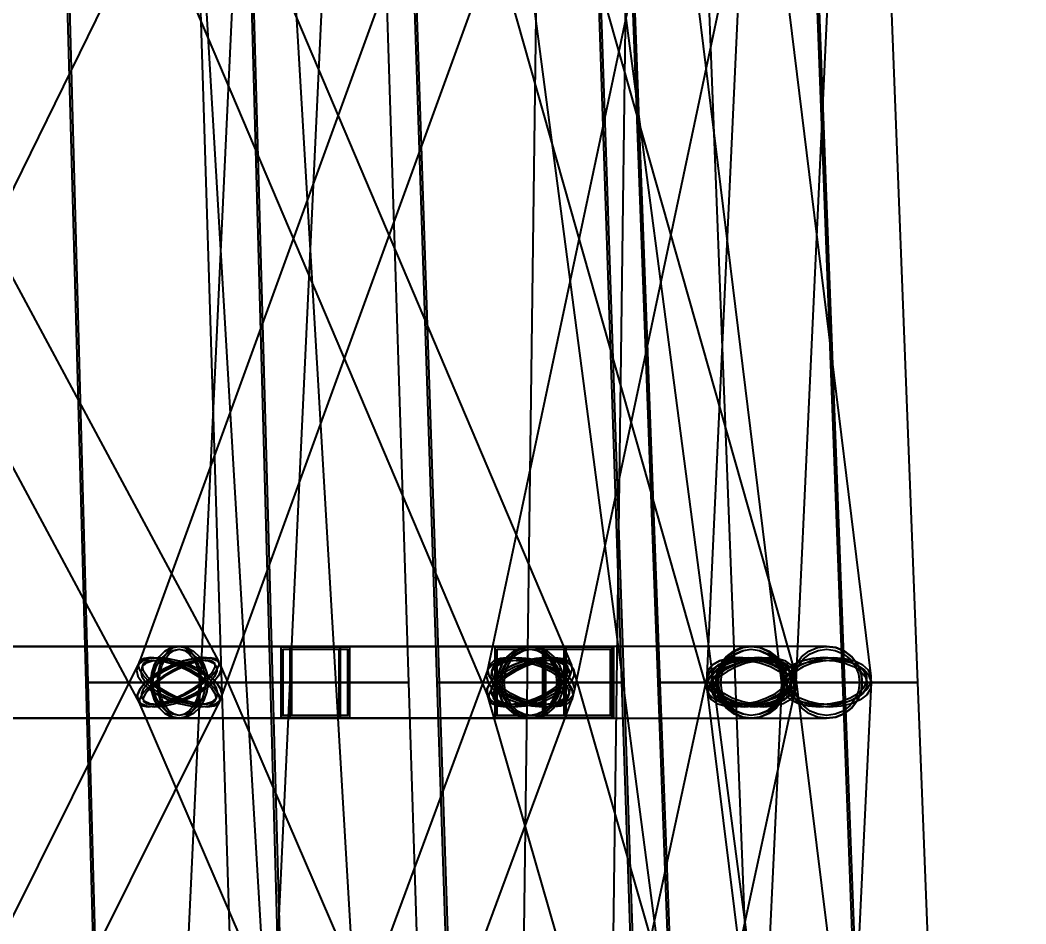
# Model space of a CAD drawing. Header units: millimetres. Extents: x -123812 to 252100, y -3000 to 639000.
# Drawn here: x 7939 to 13627, y 403634 to 408745 of the extents above; entities that cross this region are included whole.
import ezdxf

# ---------------------------------------------------------------- set-up
doc = ezdxf.new("R2010")
doc.units = ezdxf.units.MM
doc.layers.add('D-STR-DIM', color=7, linetype='Continuous', lineweight=13)
doc.layers.add('D-STR-STRC', color=7, linetype='Continuous', lineweight=25)
doc.styles.add('OpenSansCondensed-Light', font='OpenSansCondensed-Light.ttf')
doc.styles.add('TOWER_UNICODE', font='Arial Unicode.ttf')
doc.dimstyles.new('EZDXF', dxfattribs={"dimtxt": 0.25, "dimasz": 0.175, "dimexe": 0.375, "dimexo": 0.125, "dimgap": 0.1, "dimtad": 1, "dimlfac": 100, "dimzin": 12, "dimdsep": 46, "dimtxsty": 'OpenSansCondensed-Light', "dimblk": 'ARCHTICK', "dimcen": 2.5, "dimazin": 3, "dimtfac": 0.5, "dimtmove": 2, "dimatfit": 3})

# ---------------------------------------------------------------- blocks, each defined once
blk = doc.blocks.new('_ARCHTICK')
at = {"color": 0, "linetype": 'BYBLOCK', "const_width": 0.15}
blk.add_lwpolyline([(-0.5, -0.5), (0.5, 0.5)], dxfattribs=at)

msp = doc.modelspace()

# ---------------------------------------------------------------- linework, layer by layer
at = {"layer": 'D-STR-STRC'}
for points in [[(8035.3, 424985.2), (9513, 399985.2), (9521.6, 399978.8), (9547, 399973.8), (9587.3, 399970.6), (9639.8, 399969.4), (9700.9, 399970.3), (9766.6, 399973.2), (9832.2, 399978), (9893.3, 399984.2), (9945.8, 399991.5), (9986.1, 399999.4), (10011.5, 400007.4), (10020.1, 400014.8), (8542.4, 425014.8)], [(8721.2, 424967.1), (12010, 399967.1), (12018.6, 399963.2), (12043.8, 399961.9), (12083.8, 399963.1), (12136, 399966.9), (12196.7, 399972.9), (12261.9, 399980.8), (12327.1, 399990), (12387.8, 399999.8), (12440, 400009.7), (12480, 400018.9), (12505.2, 400026.9), (12513.7, 400032.9), (9224.9, 425032.9)], [(9898, 425011.7), (8722.6, 400011.7), (8731.2, 400003.2), (8756.6, 399994.5), (8796.9, 399986.1), (8849.5, 399978.7), (8910.7, 399972.7), (8976.3, 399968.6), (9042, 399966.6), (9103.2, 399966.9), (9155.7, 399969.5), (9196.1, 399974.1), (9221.4, 399980.5), (9230.1, 399988.3), (10405.5, 424988.3)], [(11068.8, 425003.3), (10739.7, 400003.3), (10748.4, 399994.5), (10773.8, 399986.2), (10814.1, 399978.7), (10866.7, 399972.7), (10928, 399968.6), (10993.7, 399966.6), (11059.4, 399966.9), (11120.7, 399969.5), (11173.3, 399974.1), (11213.7, 399980.5), (11239, 399988.2), (11247.7, 399996.7), (11576.8, 424996.7)], [(5928.8, 409880.3), (8614.8, 404880.3), (8631.5, 404866.5), (8662.4, 404861.8), (8705.2, 404866.5), (8757.2, 404880.3), (8814.7, 404902.3), (8873.9, 404930.9), (8930.7, 404964.2), (8981.2, 405000), (9022, 405035.8), (9050.4, 405069.1), (9064.3, 405097.7), (9062.8, 405119.7), (6376.8, 410119.7)], [(8478.7, 410119.7), (6027.4, 405119.7), (6018.5, 405097.7), (6025.4, 405069.1), (6047.7, 405035.8), (6083.7, 405000), (6131, 404964.2), (6186.5, 404930.9), (6246.3, 404902.3), (6306.3, 404880.3), (6362.5, 404866.5), (6411, 404861.8), (6448.6, 404866.5), (6472.6, 404880.3), (8924, 409880.3)], [(8466.9, 409902.3), (10590.9, 404902.3), (10608.5, 404880.3), (10640.8, 404866.5), (10685.8, 404861.8), (10740.2, 404866.5), (10800.5, 404880.3), (10862.4, 404902.3), (10921.8, 404930.9), (10974.6, 404964.2), (11017.3, 405000), (11046.9, 405035.8), (11061.3, 405069.1), (11059.7, 405097.7), (8935.8, 410097.7)], [(10423.7, 410097.7), (8605.6, 405097.7), (8596.9, 405069.1), (8604.7, 405035.8), (8628.5, 405000), (8666.6, 404964.2), (8716.4, 404930.9), (8774.6, 404902.3), (8837.1, 404880.3), (8899.8, 404866.5), (8958.3, 404861.8), (9008.7, 404866.5), (9047.4, 404880.3), (9072, 404902.3), (10890.1, 409902.3)], [(10412.5, 409930.9), (11829.7, 404930.9), (11846.7, 404902.3), (11879.2, 404880.3), (11925, 404866.5), (11981, 404861.8), (12043.3, 404866.5), (12107.7, 404880.3), (12169.8, 404902.3), (12225.4, 404930.9), (12270.7, 404964.2), (12302.5, 405000), (12318.9, 405035.8), (12318.5, 405069.1), (10901.3, 410069.1)], [(11636.4, 410035.8), (10575.4, 405035.8), (10585.3, 405000), (10611.5, 404964.2), (10652.3, 404930.9), (10704.9, 404902.3), (10765.7, 404880.3), (10830.5, 404866.5), (10895, 404861.8), (10954.8, 404866.5), (11005.7, 404880.3), (11044.3, 404902.3), (11068, 404930.9), (11075.2, 404964.2), (12136.1, 409964.2)], [(11634.9, 409964.2), (12248.7, 404964.2), (12263.8, 404930.9), (12295.1, 404902.3), (12340.4, 404880.3), (12396.5, 404866.5), (12459.7, 404861.8), (12525.6, 404866.5), (12589.8, 404880.3), (12647.8, 404902.3), (12695.8, 404930.9), (12730.5, 404964.2), (12749.4, 405000), (12751.3, 405035.8), (12137.6, 410035.8)], [(12052.2, 410000), (11820.7, 405000), (11833.3, 404964.2), (11862.3, 404930.9), (11905.7, 404902.3), (11960.6, 404880.3), (12023.2, 404866.5), (12089.3, 404861.8), (12154.3, 404866.5), (12213.9, 404880.3), (12264, 404902.3), (12301.1, 404930.9), (12322.7, 404964.2), (12327.4, 405000), (12558.9, 410000)], [(6250, 404796.8), (8838.8, 404796.8), (8870.9, 404803.7), (8900.7, 404824), (8926.3, 404856.3), (8946, 404898.4), (8958.3, 404947.4), (8962.5, 405000), (8958.3, 405052.6), (8946, 405101.6), (8926.3, 405143.7), (8900.7, 405176), (8870.9, 405196.3), (8838.8, 405203.2), (6250, 405203.2)], [(6250, 404796.8), (8838.8, 404796.8), (8870.9, 404803.7), (8900.7, 404824), (8926.3, 404856.3), (8946, 404898.4), (8958.3, 404947.4), (8962.5, 405000), (8958.3, 405052.6), (8946, 405101.6), (8926.3, 405143.7), (8900.7, 405176), (8870.9, 405196.3), (8838.8, 405203.2), (6250, 405203.2)], [(6569.2, 399879), (9060.8, 404879), (9069.8, 404901.2), (9062.9, 404930.1), (9040.8, 404963.8), (9005, 405000), (8957.8, 405036.2), (8902.5, 405069.9), (8842.9, 405098.8), (8783, 405121), (8726.9, 405135), (8678.4, 405139.7), (8640.9, 405135), (8616.8, 405121), (6125.2, 400121)], [(11227.7, 400098.8), (9072.8, 405098.8), (9055.1, 405121), (9022.6, 405135), (8977.6, 405139.7), (8923.1, 405135), (8862.9, 405121), (8801.1, 405098.8), (8741.8, 405069.9), (8689.2, 405036.2), (8646.7, 405000), (8617.4, 404963.8), (8603.1, 404930.1), (8604.9, 404901.2), (10759.8, 399901.2)], [(9209.2, 399901.2), (11058.1, 404901.2), (11066.9, 404930.1), (11059.2, 404963.8), (11035.5, 405000), (10997.6, 405036.2), (10947.8, 405069.9), (10889.8, 405098.8), (10827.3, 405121), (10764.7, 405135), (10706.3, 405139.7), (10655.9, 405135), (10617.1, 405121), (10592.5, 405098.8), (8743.5, 400098.8)], [(12506.1, 400069.9), (11069.5, 405069.9), (11052.3, 405098.8), (11019.7, 405121), (10973.8, 405135), (10917.8, 405139.7), (10855.5, 405135), (10791.1, 405121), (10729.1, 405098.8), (10673.6, 405069.9), (10628.5, 405036.2), (10596.7, 405000), (10580.6, 404963.8), (10581.1, 404930.1), (12017.7, 399930.1)], [(11236.3, 399930.1), (12316.7, 404930.1), (12323.9, 404963.8), (12314, 405000), (12287.8, 405036.2), (12247.1, 405069.9), (12194.6, 405098.8), (12133.8, 405121), (12069, 405135), (12004.5, 405139.7), (11944.8, 405135), (11893.9, 405121), (11855.2, 405098.8), (11831.5, 405069.9), (10751.1, 400069.9)], [(12945.7, 400036.2), (12325.4, 405036.2), (12310.1, 405069.9), (12278.7, 405098.8), (12233.4, 405121), (12177.2, 405135), (12114, 405139.7), (12048.1, 405135), (11983.9, 405121), (11925.9, 405098.8), (11878, 405069.9), (11843.5, 405036.2), (11824.6, 405000), (11822.8, 404963.8), (12443.2, 399963.8)], [(12515.2, 400000), (12753.3, 405000), (12740.7, 405036.2), (12711.7, 405069.9), (12668.3, 405098.8), (12613.4, 405121), (12550.8, 405135), (12484.7, 405139.7), (12419.6, 405135), (12360.1, 405121), (12310, 405098.8), (12272.9, 405069.9), (12251.3, 405036.2), (12246.7, 405000), (12008.6, 400000)]]:
    msp.add_lwpolyline(points, dxfattribs=at)
for points in [[(8173.3, 410000), (8309.6, 405000), (9368.1, 405000), (9229.4, 410000)], [(8185.2, 410000), (8322.2, 405000), (9355.5, 405000), (9217.5, 410000)], [(8921.1, 410000), (9078.6, 405000), (10137.1, 405000), (9977.2, 410000)], [(10128.8, 410000), (10296.1, 405000), (11354.5, 405000), (11185, 410000)], [(10140.7, 410000), (10308.7, 405000), (11342, 405000), (11173.1, 410000)], [(11358.2, 410000), (11544.8, 405000), (12603.3, 405000), (12414.3, 410000)], [(11370.1, 410000), (11557.4, 405000), (12590.7, 405000), (12402.4, 410000)], [(11789.4, 410000), (11983.4, 405000), (13016.6, 405000), (12821.7, 410000)], [(5405.7, 404800), (9749.3, 404800), (9749.3, 405200), (5405.7, 405200)], [(5405.7, 404800), (9749.3, 404800), (9749.3, 405200), (5405.7, 405200)], [(8677.6, 405000), (8683.1, 404947.4), (8699.2, 404898.4), (8724.8, 404856.3), (8758.2, 404824), (8797.1, 404803.7), (8838.8, 404796.8), (10825.3, 404796.8), (10867, 404803.7), (10905.9, 404824), (10939.3, 404856.3), (10964.9, 404898.4), (10981, 404947.4), (10986.5, 405000), (10981, 405052.6), (10964.9, 405101.6), (10939.3, 405143.7), (10905.9, 405176), (10867, 405196.3), (10825.3, 405203.2), (8838.8, 405203.2), (8797.1, 405196.3), (8758.2, 405176), (8724.8, 405143.7), (8699.2, 405101.6), (8683.1, 405052.6)], [(9000, 405000), (8994.6, 404947.4), (8978.4, 404898.4), (8952.8, 404856.3), (8919.4, 404824), (8880.6, 404803.7), (8838.8, 404796.8), (8797.1, 404803.7), (8758.2, 404824), (8724.8, 404856.3), (8699.2, 404898.4), (8683.1, 404947.4), (8677.6, 405000), (8683.1, 405052.6), (8699.2, 405101.6), (8724.8, 405143.7), (8758.2, 405176), (8797.1, 405196.3), (8838.8, 405203.2), (8880.6, 405196.3), (8919.4, 405176), (8952.8, 405143.7), (8978.4, 405101.6), (8994.6, 405052.6)], [(8677.6, 405000), (8683.1, 404947.4), (8699.2, 404898.4), (8724.8, 404856.3), (8758.2, 404824), (8797.1, 404803.7), (8838.8, 404796.8), (10825.3, 404796.8), (10867, 404803.7), (10905.9, 404824), (10939.3, 404856.3), (10964.9, 404898.4), (10981, 404947.4), (10986.5, 405000), (10981, 405052.6), (10964.9, 405101.6), (10939.3, 405143.7), (10905.9, 405176), (10867, 405196.3), (10825.3, 405203.2), (8838.8, 405203.2), (8797.1, 405196.3), (8758.2, 405176), (8724.8, 405143.7), (8699.2, 405101.6), (8683.1, 405052.6)], [(9000, 405000), (8994.6, 404947.4), (8978.4, 404898.4), (8952.8, 404856.3), (8919.4, 404824), (8880.6, 404803.7), (8838.8, 404796.8), (8797.1, 404803.7), (8758.2, 404824), (8724.8, 404856.3), (8699.2, 404898.4), (8683.1, 404947.4), (8677.6, 405000), (8683.1, 405052.6), (8699.2, 405101.6), (8724.8, 405143.7), (8758.2, 405176), (8797.1, 405196.3), (8838.8, 405203.2), (8880.6, 405196.3), (8919.4, 405176), (8952.8, 405143.7), (8978.4, 405101.6), (8994.6, 405052.6)], [(8987.4, 405000), (8982.3, 404951.5), (8967.5, 404906.4), (8943.9, 404867.6), (8913.1, 404837.9), (8877.3, 404819.2), (8838.8, 404812.8), (8800.4, 404819.2), (8764.6, 404837.9), (8733.8, 404867.6), (8710.2, 404906.4), (8695.4, 404951.5), (8690.3, 405000), (8695.4, 405048.5), (8710.2, 405093.6), (8733.8, 405132.4), (8764.6, 405162.1), (8800.4, 405180.8), (8838.8, 405187.2), (8877.3, 405180.8), (8913.1, 405162.1), (8943.9, 405132.4), (8967.5, 405093.6), (8982.3, 405048.5)], [(8987.4, 405000), (8982.3, 404951.5), (8967.5, 404906.4), (8943.9, 404867.6), (8913.1, 404837.9), (8877.3, 404819.2), (8838.8, 404812.8), (8800.4, 404819.2), (8764.6, 404837.9), (8733.8, 404867.6), (8710.2, 404906.4), (8695.4, 404951.5), (8690.3, 405000), (8695.4, 405048.5), (8710.2, 405093.6), (8733.8, 405132.4), (8764.6, 405162.1), (8800.4, 405180.8), (8838.8, 405187.2), (8877.3, 405180.8), (8913.1, 405162.1), (8943.9, 405132.4), (8967.5, 405093.6), (8982.3, 405048.5)], [(8962.5, 405000), (8958.3, 404947.4), (8946, 404898.4), (8926.3, 404856.3), (8900.7, 404824), (8870.9, 404803.7), (8838.8, 404796.8), (8806.8, 404803.7), (8777, 404824), (8751.4, 404856.3), (8731.7, 404898.4), (8719.3, 404947.4), (8715.1, 405000), (8719.3, 405052.6), (8731.7, 405101.6), (8751.4, 405143.7), (8777, 405176), (8806.8, 405196.3), (8838.8, 405203.2), (8870.9, 405196.3), (8900.7, 405176), (8926.3, 405143.7), (8946, 405101.6), (8958.3, 405052.6)], [(8962.5, 405000), (8958.3, 404947.4), (8946, 404898.4), (8926.3, 404856.3), (8900.7, 404824), (8870.9, 404803.7), (8838.8, 404796.8), (8806.8, 404803.7), (8777, 404824), (8751.4, 404856.3), (8731.7, 404898.4), (8719.3, 404947.4), (8715.1, 405000), (8719.3, 405052.6), (8731.7, 405101.6), (8751.4, 405143.7), (8777, 405176), (8806.8, 405196.3), (8838.8, 405203.2), (8870.9, 405196.3), (8900.7, 405176), (8926.3, 405143.7), (8946, 405101.6), (8958.3, 405052.6)], [(8952.8, 405000), (8948.9, 404951.5), (8937.5, 404906.4), (8919.4, 404867.6), (8895.8, 404837.9), (8868.3, 404819.2), (8838.8, 404812.8), (8809.3, 404819.2), (8781.9, 404837.9), (8758.3, 404867.6), (8740.1, 404906.4), (8728.8, 404951.5), (8724.9, 405000), (8728.8, 405048.5), (8740.1, 405093.6), (8758.3, 405132.4), (8781.9, 405162.1), (8809.3, 405180.8), (8838.8, 405187.2), (8868.3, 405180.8), (8895.8, 405162.1), (8919.4, 405132.4), (8937.5, 405093.6), (8948.9, 405048.5)], [(8952.8, 405000), (8948.9, 404951.5), (8937.5, 404906.4), (8919.4, 404867.6), (8895.8, 404837.9), (8868.3, 404819.2), (8838.8, 404812.8), (8809.3, 404819.2), (8781.9, 404837.9), (8758.3, 404867.6), (8740.1, 404906.4), (8728.8, 404951.5), (8724.9, 405000), (8728.8, 405048.5), (8740.1, 405093.6), (8758.3, 405132.4), (8781.9, 405162.1), (8809.3, 405180.8), (8838.8, 405187.2), (8868.3, 405180.8), (8895.8, 405162.1), (8919.4, 405132.4), (8937.5, 405093.6), (8948.9, 405048.5)], [(9414.7, 404800), (11287.4, 404800), (11287.4, 405200), (9414.7, 405200)], [(9414.7, 405200), (9801, 405200), (9801, 404800), (9414.7, 404800)], [(9414.7, 404800), (11287.4, 404800), (11287.4, 405200), (9414.7, 405200)], [(9414.7, 405200), (9801, 405200), (9801, 404800), (9414.7, 404800)], [(9426.3, 405188), (9789.4, 405188), (9789.4, 404812), (9426.3, 404812)], [(9426.3, 405188), (9789.4, 405188), (9789.4, 404812), (9426.3, 404812)], [(9466.4, 405200), (9749.3, 405200), (9749.3, 404800), (9466.4, 404800)], [(9466.4, 405200), (9749.3, 405200), (9749.3, 404800), (9466.4, 404800)], [(9474.9, 405188), (9740.8, 405188), (9740.8, 404812), (9474.9, 404812)], [(9474.9, 405188), (9740.8, 405188), (9740.8, 404812), (9474.9, 404812)], [(10625.5, 404800), (11294, 404800), (11294, 405200), (10625.5, 405200)], [(10625.5, 405200), (11025.1, 405200), (11025.1, 404800), (10625.5, 404800)], [(10637.5, 405188), (11013.1, 405188), (11013.1, 404812), (10637.5, 404812)], [(10637.6, 405000), (10644, 404947.4), (10662.7, 404898.4), (10692.6, 404856.3), (10731.5, 404824), (10776.7, 404803.7), (10825.3, 404796.8), (12074.1, 404796.8), (12122.7, 404803.7), (12167.9, 404824), (12206.8, 404856.3), (12236.7, 404898.4), (12255.4, 404947.4), (12261.8, 405000), (12255.4, 405052.6), (12236.7, 405101.6), (12206.8, 405143.7), (12167.9, 405176), (12122.7, 405196.3), (12074.1, 405203.2), (10825.3, 405203.2), (10776.7, 405196.3), (10731.5, 405176), (10692.6, 405143.7), (10662.7, 405101.6), (10644, 405052.6)], [(11013, 405000), (11006.7, 404947.4), (10987.9, 404898.4), (10958.1, 404856.3), (10919.2, 404824), (10873.9, 404803.7), (10825.3, 404796.8), (10776.7, 404803.7), (10731.5, 404824), (10692.6, 404856.3), (10662.7, 404898.4), (10644, 404947.4), (10637.6, 405000), (10644, 405052.6), (10662.7, 405101.6), (10692.6, 405143.7), (10731.5, 405176), (10776.7, 405196.3), (10825.3, 405203.2), (10873.9, 405196.3), (10919.2, 405176), (10958.1, 405143.7), (10987.9, 405101.6), (11006.7, 405052.6)], [(10637.6, 405000), (10644, 404947.4), (10662.7, 404898.4), (10692.6, 404856.3), (10731.5, 404824), (10776.7, 404803.7), (10825.3, 404796.8), (12074.1, 404796.8), (12122.7, 404803.7), (12167.9, 404824), (12206.8, 404856.3), (12236.7, 404898.4), (12255.4, 404947.4), (12261.8, 405000), (12255.4, 405052.6), (12236.7, 405101.6), (12206.8, 405143.7), (12167.9, 405176), (12122.7, 405196.3), (12074.1, 405203.2), (10825.3, 405203.2), (10776.7, 405196.3), (10731.5, 405176), (10692.6, 405143.7), (10662.7, 405101.6), (10644, 405052.6)], [(11013, 405000), (11006.7, 404947.4), (10987.9, 404898.4), (10958.1, 404856.3), (10919.2, 404824), (10873.9, 404803.7), (10825.3, 404796.8), (10776.7, 404803.7), (10731.5, 404824), (10692.6, 404856.3), (10662.7, 404898.4), (10644, 404947.4), (10637.6, 405000), (10644, 405052.6), (10662.7, 405101.6), (10692.6, 405143.7), (10731.5, 405176), (10776.7, 405196.3), (10825.3, 405203.2), (10873.9, 405196.3), (10919.2, 405176), (10958.1, 405143.7), (10987.9, 405101.6), (11006.7, 405052.6)], [(10998.3, 405000), (10992.4, 404951.5), (10975.1, 404906.4), (10947.6, 404867.6), (10911.8, 404837.9), (10870.1, 404819.2), (10825.3, 404812.8), (10780.6, 404819.2), (10738.8, 404837.9), (10703, 404867.6), (10675.5, 404906.4), (10658.3, 404951.5), (10652.4, 405000), (10658.3, 405048.5), (10675.5, 405093.6), (10703, 405132.4), (10738.8, 405162.1), (10780.6, 405180.8), (10825.3, 405187.2), (10870.1, 405180.8), (10911.8, 405162.1), (10947.6, 405132.4), (10975.1, 405093.6), (10992.4, 405048.5)], [(10998.3, 405000), (10992.4, 404951.5), (10975.1, 404906.4), (10947.6, 404867.6), (10911.8, 404837.9), (10870.1, 404819.2), (10825.3, 404812.8), (10780.6, 404819.2), (10738.8, 404837.9), (10703, 404867.6), (10675.5, 404906.4), (10658.3, 404951.5), (10652.4, 405000), (10658.3, 405048.5), (10675.5, 405093.6), (10703, 405132.4), (10738.8, 405162.1), (10780.6, 405180.8), (10825.3, 405187.2), (10870.1, 405180.8), (10911.8, 405162.1), (10947.6, 405132.4), (10975.1, 405093.6), (10992.4, 405048.5)], [(10986.5, 405000), (10981, 404947.4), (10964.9, 404898.4), (10939.3, 404856.3), (10905.9, 404824), (10867, 404803.7), (10825.3, 404796.8), (10783.6, 404803.7), (10744.7, 404824), (10711.3, 404856.3), (10685.7, 404898.4), (10669.6, 404947.4), (10664.1, 405000), (10669.6, 405052.6), (10685.7, 405101.6), (10711.3, 405143.7), (10744.7, 405176), (10783.6, 405196.3), (10825.3, 405203.2), (10867, 405196.3), (10905.9, 405176), (10939.3, 405143.7), (10964.9, 405101.6), (10981, 405052.6)], [(10986.5, 405000), (10981, 404947.4), (10964.9, 404898.4), (10939.3, 404856.3), (10905.9, 404824), (10867, 404803.7), (10825.3, 404796.8), (10783.6, 404803.7), (10744.7, 404824), (10711.3, 404856.3), (10685.7, 404898.4), (10669.6, 404947.4), (10664.1, 405000), (10669.6, 405052.6), (10685.7, 405101.6), (10711.3, 405143.7), (10744.7, 405176), (10783.6, 405196.3), (10825.3, 405203.2), (10867, 405196.3), (10905.9, 405176), (10939.3, 405143.7), (10964.9, 405101.6), (10981, 405052.6)], [(10973.8, 405000), (10968.8, 404951.5), (10953.9, 404906.4), (10930.3, 404867.6), (10899.6, 404837.9), (10863.8, 404819.2), (10825.3, 404812.8), (10786.9, 404819.2), (10751.1, 404837.9), (10720.3, 404867.6), (10696.7, 404906.4), (10681.9, 404951.5), (10676.8, 405000), (10681.9, 405048.5), (10696.7, 405093.6), (10720.3, 405132.4), (10751.1, 405162.1), (10786.9, 405180.8), (10825.3, 405187.2), (10863.8, 405180.8), (10899.6, 405162.1), (10930.3, 405132.4), (10953.9, 405093.6), (10968.8, 405048.5)], [(10973.8, 405000), (10968.8, 404951.5), (10953.9, 404906.4), (10930.3, 404867.6), (10899.6, 404837.9), (10863.8, 404819.2), (10825.3, 404812.8), (10786.9, 404819.2), (10751.1, 404837.9), (10720.3, 404867.6), (10696.7, 404906.4), (10681.9, 404951.5), (10676.8, 405000), (10681.9, 405048.5), (10696.7, 405093.6), (10720.3, 405132.4), (10751.1, 405162.1), (10786.9, 405180.8), (10825.3, 405187.2), (10863.8, 405180.8), (10899.6, 405162.1), (10930.3, 405132.4), (10953.9, 405093.6), (10968.8, 405048.5)], [(10894.4, 405200), (11294, 405200), (11294, 404800), (10894.4, 404800)], [(10901, 405200), (11287.4, 405200), (11287.4, 404800), (10901, 404800)], [(10901, 405200), (11287.4, 405200), (11287.4, 404800), (10901, 404800)], [(10906.4, 405188), (11282, 405188), (11282, 404812), (10906.4, 404812)], [(10912.6, 405188), (11275.8, 405188), (11275.8, 404812), (10912.6, 404812)], [(10912.6, 405188), (11275.8, 405188), (11275.8, 404812), (10912.6, 404812)], [(11872.6, 405000), (11879.5, 404947.4), (11899.6, 404898.4), (11931.6, 404856.3), (11973.3, 404824), (12021.9, 404803.7), (12074.1, 404796.8), (12500, 404796.8), (12552.1, 404803.7), (12600.7, 404824), (12642.5, 404856.3), (12674.5, 404898.4), (12694.6, 404947.4), (12701.5, 405000), (12694.6, 405052.6), (12674.5, 405101.6), (12642.5, 405143.7), (12600.7, 405176), (12552.1, 405196.3), (12500, 405203.2), (12074.1, 405203.2), (12021.9, 405196.3), (11973.3, 405176), (11931.6, 405143.7), (11899.6, 405101.6), (11879.5, 405052.6)], [(12275.5, 405000), (12268.7, 404947.4), (12248.5, 404898.4), (12216.5, 404856.3), (12174.8, 404824), (12126.2, 404803.7), (12074.1, 404796.8), (12021.9, 404803.7), (11973.3, 404824), (11931.6, 404856.3), (11899.6, 404898.4), (11879.5, 404947.4), (11872.6, 405000), (11879.5, 405052.6), (11899.6, 405101.6), (11931.6, 405143.7), (11973.3, 405176), (12021.9, 405196.3), (12074.1, 405203.2), (12126.2, 405196.3), (12174.8, 405176), (12216.5, 405143.7), (12248.5, 405101.6), (12268.7, 405052.6)], [(11872.6, 405000), (11879.5, 404947.4), (11899.6, 404898.4), (11931.6, 404856.3), (11973.3, 404824), (12021.9, 404803.7), (12074.1, 404796.8), (12500, 404796.8), (12552.1, 404803.7), (12600.7, 404824), (12642.5, 404856.3), (12674.5, 404898.4), (12694.6, 404947.4), (12701.5, 405000), (12694.6, 405052.6), (12674.5, 405101.6), (12642.5, 405143.7), (12600.7, 405176), (12552.1, 405196.3), (12500, 405203.2), (12074.1, 405203.2), (12021.9, 405196.3), (11973.3, 405176), (11931.6, 405143.7), (11899.6, 405101.6), (11879.5, 405052.6)], [(12275.5, 405000), (12268.7, 404947.4), (12248.5, 404898.4), (12216.5, 404856.3), (12174.8, 404824), (12126.2, 404803.7), (12074.1, 404796.8), (12021.9, 404803.7), (11973.3, 404824), (11931.6, 404856.3), (11899.6, 404898.4), (11879.5, 404947.4), (11872.6, 405000), (11879.5, 405052.6), (11899.6, 405101.6), (11931.6, 405143.7), (11973.3, 405176), (12021.9, 405196.3), (12074.1, 405203.2), (12126.2, 405196.3), (12174.8, 405176), (12216.5, 405143.7), (12248.5, 405101.6), (12268.7, 405052.6)], [(12261.8, 405000), (12255.4, 404947.4), (12236.7, 404898.4), (12206.8, 404856.3), (12167.9, 404824), (12122.7, 404803.7), (12074.1, 404796.8), (12025.5, 404803.7), (11980.2, 404824), (11941.3, 404856.3), (11911.5, 404898.4), (11892.7, 404947.4), (11886.3, 405000), (11892.7, 405052.6), (11911.5, 405101.6), (11941.3, 405143.7), (11980.2, 405176), (12025.5, 405196.3), (12074.1, 405203.2), (12122.7, 405196.3), (12167.9, 405176), (12206.8, 405143.7), (12236.7, 405101.6), (12255.4, 405052.6)], [(12261.8, 405000), (12255.4, 404947.4), (12236.7, 404898.4), (12206.8, 404856.3), (12167.9, 404824), (12122.7, 404803.7), (12074.1, 404796.8), (12025.5, 404803.7), (11980.2, 404824), (11941.3, 404856.3), (11911.5, 404898.4), (11892.7, 404947.4), (11886.3, 405000), (11892.7, 405052.6), (11911.5, 405101.6), (11941.3, 405143.7), (11980.2, 405176), (12025.5, 405196.3), (12074.1, 405203.2), (12122.7, 405196.3), (12167.9, 405176), (12206.8, 405143.7), (12236.7, 405101.6), (12255.4, 405052.6)], [(12259.7, 405000), (12253.3, 404951.5), (12234.8, 404906.4), (12205.3, 404867.6), (12166.9, 404837.9), (12122.1, 404819.2), (12074.1, 404812.8), (12026, 404819.2), (11981.3, 404837.9), (11942.8, 404867.6), (11913.3, 404906.4), (11894.8, 404951.5), (11888.5, 405000), (11894.8, 405048.5), (11913.3, 405093.6), (11942.8, 405132.4), (11981.3, 405162.1), (12026, 405180.8), (12074.1, 405187.2), (12122.1, 405180.8), (12166.9, 405162.1), (12205.3, 405132.4), (12234.8, 405093.6), (12253.3, 405048.5)], [(12259.7, 405000), (12253.3, 404951.5), (12234.8, 404906.4), (12205.3, 404867.6), (12166.9, 404837.9), (12122.1, 404819.2), (12074.1, 404812.8), (12026, 404819.2), (11981.3, 404837.9), (11942.8, 404867.6), (11913.3, 404906.4), (11894.8, 404951.5), (11888.5, 405000), (11894.8, 405048.5), (11913.3, 405093.6), (11942.8, 405132.4), (11981.3, 405162.1), (12026, 405180.8), (12074.1, 405187.2), (12122.1, 405180.8), (12166.9, 405162.1), (12205.3, 405132.4), (12234.8, 405093.6), (12253.3, 405048.5)], [(12247, 405000), (12241.1, 404951.5), (12223.9, 404906.4), (12196.4, 404867.6), (12160.5, 404837.9), (12118.8, 404819.2), (12074.1, 404812.8), (12029.3, 404819.2), (11987.6, 404837.9), (11951.8, 404867.6), (11924.3, 404906.4), (11907, 404951.5), (11901.1, 405000), (11907, 405048.5), (11924.3, 405093.6), (11951.8, 405132.4), (11987.6, 405162.1), (12029.3, 405180.8), (12074.1, 405187.2), (12118.8, 405180.8), (12160.5, 405162.1), (12196.4, 405132.4), (12223.9, 405093.6), (12241.1, 405048.5)], [(12247, 405000), (12241.1, 404951.5), (12223.9, 404906.4), (12196.4, 404867.6), (12160.5, 404837.9), (12118.8, 404819.2), (12074.1, 404812.8), (12029.3, 404819.2), (11987.6, 404837.9), (11951.8, 404867.6), (11924.3, 404906.4), (11907, 404951.5), (11901.1, 405000), (11907, 405048.5), (11924.3, 405093.6), (11951.8, 405132.4), (11987.6, 405162.1), (12029.3, 405180.8), (12074.1, 405187.2), (12118.8, 405180.8), (12160.5, 405162.1), (12196.4, 405132.4), (12223.9, 405093.6), (12241.1, 405048.5)], [(12701.5, 405000), (12694.6, 404947.4), (12674.5, 404898.4), (12642.5, 404856.3), (12600.7, 404824), (12552.1, 404803.7), (12500, 404796.8), (12447.9, 404803.7), (12399.3, 404824), (12357.5, 404856.3), (12325.5, 404898.4), (12305.4, 404947.4), (12298.5, 405000), (12305.4, 405052.6), (12325.5, 405101.6), (12357.5, 405143.7), (12399.3, 405176), (12447.9, 405196.3), (12500, 405203.2), (12552.1, 405196.3), (12600.7, 405176), (12642.5, 405143.7), (12674.5, 405101.6), (12694.6, 405052.6)], [(12701.5, 405000), (12694.6, 404947.4), (12674.5, 404898.4), (12642.5, 404856.3), (12600.7, 404824), (12552.1, 404803.7), (12500, 404796.8), (12447.9, 404803.7), (12399.3, 404824), (12357.5, 404856.3), (12325.5, 404898.4), (12305.4, 404947.4), (12298.5, 405000), (12305.4, 405052.6), (12325.5, 405101.6), (12357.5, 405143.7), (12399.3, 405176), (12447.9, 405196.3), (12500, 405203.2), (12552.1, 405196.3), (12600.7, 405176), (12642.5, 405143.7), (12674.5, 405101.6), (12694.6, 405052.6)], [(12685.6, 405000), (12679.3, 404951.5), (12660.7, 404906.4), (12631.2, 404867.6), (12592.8, 404837.9), (12548, 404819.2), (12500, 404812.8), (12452, 404819.2), (12407.2, 404837.9), (12368.8, 404867.6), (12339.3, 404906.4), (12320.7, 404951.5), (12314.4, 405000), (12320.7, 405048.5), (12339.3, 405093.6), (12368.8, 405132.4), (12407.2, 405162.1), (12452, 405180.8), (12500, 405187.2), (12548, 405180.8), (12592.8, 405162.1), (12631.2, 405132.4), (12660.7, 405093.6), (12679.3, 405048.5)], [(12685.6, 405000), (12679.3, 404951.5), (12660.7, 404906.4), (12631.2, 404867.6), (12592.8, 404837.9), (12548, 404819.2), (12500, 404812.8), (12452, 404819.2), (12407.2, 404837.9), (12368.8, 404867.6), (12339.3, 404906.4), (12320.7, 404951.5), (12314.4, 405000), (12320.7, 405048.5), (12339.3, 405093.6), (12368.8, 405132.4), (12407.2, 405162.1), (12452, 405180.8), (12500, 405187.2), (12548, 405180.8), (12592.8, 405162.1), (12631.2, 405132.4), (12660.7, 405093.6), (12679.3, 405048.5)], [(8628.5, 405000), (8666.6, 404964.2), (8716.4, 404930.9), (8774.6, 404902.3), (8837.1, 404880.3), (8899.8, 404866.5), (8958.3, 404861.8), (9008.7, 404866.5), (9047.4, 404880.3), (9072, 404902.3), (9080.7, 404930.9), (9072.9, 404964.2), (9049.2, 405000), (9011.1, 405035.8), (8961.3, 405069.1), (8903.1, 405097.7), (8840.6, 405119.7), (8777.9, 405133.5), (8719.4, 405138.2), (8669, 405133.5), (8630.2, 405119.7), (8605.6, 405097.7), (8596.9, 405069.1), (8604.7, 405035.8)], [(9031, 405000), (8988.5, 404963.8), (8935.8, 404930.1), (8876.6, 404901.2), (8814.7, 404879), (8754.5, 404865), (8700.1, 404860.3), (8655.1, 404865), (8622.6, 404879), (8604.9, 404901.2), (8603.1, 404930.1), (8617.4, 404963.8), (8646.7, 405000), (8689.2, 405036.2), (8741.8, 405069.9), (8801.1, 405098.8), (8862.9, 405121), (8923.1, 405135), (8977.6, 405139.7), (9022.6, 405135), (9055.1, 405121), (9072.8, 405098.8), (9074.6, 405069.9), (9060.3, 405036.2)], [(9005, 405000), (9040.8, 404963.8), (9062.9, 404930.1), (9069.8, 404901.2), (9060.8, 404879), (9036.8, 404865), (8999.3, 404860.3), (8950.8, 404865), (8894.7, 404879), (8834.8, 404901.2), (8775.2, 404930.1), (8719.9, 404963.8), (8672.7, 405000), (8636.8, 405036.2), (8614.7, 405069.9), (8607.9, 405098.8), (8616.8, 405121), (8640.9, 405135), (8678.4, 405139.7), (8726.9, 405135), (8783, 405121), (8842.9, 405098.8), (8902.5, 405069.9), (8957.8, 405036.2)], [(8696.5, 405000), (8655.6, 404964.2), (8627.3, 404930.9), (8613.4, 404902.3), (8614.8, 404880.3), (8631.5, 404866.5), (8662.4, 404861.8), (8705.2, 404866.5), (8757.2, 404880.3), (8814.7, 404902.3), (8873.9, 404930.9), (8930.7, 404964.2), (8981.2, 405000), (9022, 405035.8), (9050.4, 405069.1), (9064.3, 405097.7), (9062.8, 405119.7), (9046.1, 405133.5), (9015.3, 405138.2), (8972.4, 405133.5), (8920.5, 405119.7), (8862.9, 405097.7), (8803.8, 405069.1), (8747, 405035.8)], [(8649.2, 405000), (8683.5, 404967.7), (8728.4, 404937.7), (8780.9, 404911.9), (8837.3, 404892.1), (8893.8, 404879.6), (8946.5, 404875.4), (8991.9, 404879.6), (9026.9, 404892.1), (9049.1, 404911.9), (9056.9, 404937.7), (9049.9, 404967.7), (9028.5, 405000), (8994.1, 405032.3), (8949.2, 405062.3), (8896.8, 405088.1), (8840.4, 405107.9), (8783.9, 405120.4), (8731.1, 405124.6), (8685.7, 405120.4), (8650.8, 405107.9), (8628.6, 405088.1), (8620.8, 405062.3), (8627.8, 405032.3)], [(9012, 405000), (8973.8, 404967.4), (8926.3, 404937), (8872.9, 404910.9), (8817.1, 404890.9), (8762.8, 404878.3), (8713.7, 404874), (8673.2, 404878.3), (8643.9, 404890.9), (8627.9, 404910.9), (8626.3, 404937), (8639.2, 404967.4), (8665.6, 405000), (8703.9, 405032.6), (8751.4, 405063), (8804.8, 405089.1), (8860.6, 405109.1), (8914.8, 405121.7), (8963.9, 405126), (9004.5, 405121.7), (9033.8, 405109.1), (9049.8, 405089.1), (9051.4, 405063), (9038.5, 405032.6)], [(8988.6, 405000), (9021, 404967.4), (9040.9, 404937), (9047, 404910.9), (9039, 404890.9), (9017.3, 404878.3), (8983.5, 404874), (8939.8, 404878.3), (8889.2, 404890.9), (8835.2, 404910.9), (8781.4, 404937), (8731.6, 404967.4), (8689, 405000), (8656.7, 405032.6), (8636.8, 405063), (8630.6, 405089.1), (8638.7, 405109.1), (8660.4, 405121.7), (8694.2, 405126), (8737.9, 405121.7), (8788.5, 405109.1), (8842.5, 405089.1), (8896.2, 405063), (8946.1, 405032.6)], [(8710.5, 405000), (8673.7, 404967.7), (8648.1, 404937.7), (8635.6, 404911.9), (8636.9, 404892.1), (8651.9, 404879.6), (8679.7, 404875.4), (8718.4, 404879.6), (8765.2, 404892.1), (8817.1, 404911.9), (8870.4, 404937.7), (8921.6, 404967.7), (8967.2, 405000), (9004, 405032.3), (9029.5, 405062.3), (9042.1, 405088.1), (9040.8, 405107.9), (9025.7, 405120.4), (8997.9, 405124.6), (8959.3, 405120.4), (8912.4, 405107.9), (8860.6, 405088.1), (8807.2, 405062.3), (8756, 405032.3)], [(10585.3, 405000), (10611.5, 404964.2), (10652.3, 404930.9), (10704.9, 404902.3), (10765.7, 404880.3), (10830.5, 404866.5), (10895, 404861.8), (10954.8, 404866.5), (11005.7, 404880.3), (11044.3, 404902.3), (11068, 404930.9), (11075.2, 404964.2), (11065.3, 405000), (11039.1, 405035.8), (10998.3, 405069.1), (10945.8, 405097.7), (10885, 405119.7), (10820.1, 405133.5), (10755.6, 405138.2), (10695.9, 405133.5), (10644.9, 405119.7), (10606.3, 405097.7), (10582.6, 405069.1), (10575.4, 405035.8)], [(11053.9, 405000), (11022.2, 404963.8), (10977, 404930.1), (10921.5, 404901.2), (10859.5, 404879), (10795.1, 404865), (10732.8, 404860.3), (10676.8, 404865), (10630.9, 404879), (10598.3, 404901.2), (10581.1, 404930.1), (10580.6, 404963.8), (10596.7, 405000), (10628.5, 405036.2), (10673.6, 405069.9), (10729.1, 405098.8), (10791.1, 405121), (10855.5, 405135), (10917.8, 405139.7), (10973.8, 405135), (11019.7, 405121), (11052.3, 405098.8), (11069.5, 405069.9), (11070, 405036.2)], [(11035.5, 405000), (11059.2, 404963.8), (11066.9, 404930.1), (11058.1, 404901.2), (11033.5, 404879), (10994.7, 404865), (10944.4, 404860.3), (10885.9, 404865), (10823.3, 404879), (10760.9, 404901.2), (10702.8, 404930.1), (10653.1, 404963.8), (10615.1, 405000), (10591.5, 405036.2), (10583.7, 405069.9), (10592.5, 405098.8), (10617.1, 405121), (10655.9, 405135), (10706.3, 405139.7), (10764.7, 405135), (10827.3, 405121), (10889.8, 405098.8), (10947.8, 405069.9), (10997.6, 405036.2)], [(10633.4, 405000), (10603.8, 404964.2), (10589.3, 404930.9), (10590.9, 404902.3), (10608.5, 404880.3), (10640.8, 404866.5), (10685.8, 404861.8), (10740.2, 404866.5), (10800.5, 404880.3), (10862.4, 404902.3), (10921.8, 404930.9), (10974.6, 404964.2), (11017.3, 405000), (11046.9, 405035.8), (11061.3, 405069.1), (11059.7, 405097.7), (11042.1, 405119.7), (11009.8, 405133.5), (10964.9, 405138.2), (10910.4, 405133.5), (10850.2, 405119.7), (10788.2, 405097.7), (10728.8, 405069.1), (10676, 405035.8)], [(10608.9, 405000), (10632.6, 404967.7), (10669.3, 404937.7), (10716.7, 404911.9), (10771.5, 404892.1), (10830, 404879.6), (10888.2, 404875.4), (10942, 404879.6), (10987.9, 404892.1), (11022.8, 404911.9), (11044.1, 404937.7), (11050.6, 404967.7), (11041.7, 405000), (11018.1, 405032.3), (10981.3, 405062.3), (10933.9, 405088.1), (10879.1, 405107.9), (10820.6, 405120.4), (10762.5, 405124.6), (10708.6, 405120.4), (10662.7, 405107.9), (10627.9, 405088.1), (10606.5, 405062.3), (10600, 405032.3)], [(11031.4, 405000), (11002.8, 404967.4), (10962.1, 404937), (10912.1, 404910.9), (10856.1, 404890.9), (10798.1, 404878.3), (10741.9, 404874), (10691.4, 404878.3), (10650.1, 404890.9), (10620.6, 404910.9), (10605.2, 404937), (10604.7, 404967.4), (10619.2, 405000), (10647.8, 405032.6), (10688.5, 405063), (10738.6, 405089.1), (10794.5, 405109.1), (10852.5, 405121.7), (10908.7, 405126), (10959.2, 405121.7), (11000.6, 405109.1), (11030, 405089.1), (11045.5, 405063), (11046, 405032.6)], [(11014.8, 405000), (11036.2, 404967.4), (11043.1, 404937), (11035.2, 404910.9), (11013, 404890.9), (10978, 404878.3), (10932.7, 404874), (10879.9, 404878.3), (10823.5, 404890.9), (10767.2, 404910.9), (10714.9, 404937), (10670, 404967.4), (10635.8, 405000), (10614.5, 405032.6), (10607.5, 405063), (10615.4, 405089.1), (10637.6, 405109.1), (10672.6, 405121.7), (10718, 405126), (10770.7, 405121.7), (10827.1, 405109.1), (10883.4, 405089.1), (10935.8, 405063), (10980.6, 405032.6)], [(10652.2, 405000), (10625.6, 404967.7), (10612.5, 404937.7), (10614, 404911.9), (10629.8, 404892.1), (10659, 404879.6), (10699.5, 404875.4), (10748.6, 404879.6), (10802.9, 404892.1), (10858.7, 404911.9), (10912.3, 404937.7), (10959.9, 404967.7), (10998.4, 405000), (11025.1, 405032.3), (11038.1, 405062.3), (11036.7, 405088.1), (11020.8, 405107.9), (10991.6, 405120.4), (10951.1, 405124.6), (10902, 405120.4), (10847.7, 405107.9), (10791.9, 405088.1), (10738.3, 405062.3), (10690.7, 405032.3)], [(11820.7, 405000), (11833.3, 404964.2), (11862.3, 404930.9), (11905.7, 404902.3), (11960.6, 404880.3), (12023.2, 404866.5), (12089.3, 404861.8), (12154.3, 404866.5), (12213.9, 404880.3), (12264, 404902.3), (12301.1, 404930.9), (12322.7, 404964.2), (12327.4, 405000), (12314.9, 405035.8), (12285.9, 405069.1), (12242.5, 405097.7), (12187.6, 405119.7), (12125, 405133.5), (12058.9, 405138.2), (11993.8, 405133.5), (11934.2, 405119.7), (11884.2, 405097.7), (11847.1, 405069.1), (11825.4, 405035.8)], [(12323.5, 405000), (12304.7, 404963.8), (12270.1, 404930.1), (12222.2, 404901.2), (12164.2, 404879), (12100.1, 404865), (12034.1, 404860.3), (11970.9, 404865), (11914.8, 404879), (11869.4, 404901.2), (11838.1, 404930.1), (11822.8, 404963.8), (11824.6, 405000), (11843.5, 405036.2), (11878, 405069.9), (11925.9, 405098.8), (11983.9, 405121), (12048.1, 405135), (12114, 405139.7), (12177.2, 405135), (12233.4, 405121), (12278.7, 405098.8), (12310.1, 405069.9), (12325.4, 405036.2)], [(12314, 405000), (12323.9, 404963.8), (12316.7, 404930.1), (12292.9, 404901.2), (12254.3, 404879), (12203.4, 404865), (12143.6, 404860.3), (12079.2, 404865), (12014.3, 404879), (11953.6, 404901.2), (11901, 404930.1), (11860.3, 404963.8), (11834.1, 405000), (11824.3, 405036.2), (11831.5, 405069.9), (11855.2, 405098.8), (11893.9, 405121), (11944.8, 405135), (12004.5, 405139.7), (12069, 405135), (12133.8, 405121), (12194.6, 405098.8), (12247.1, 405069.9), (12287.8, 405036.2)], [(11845.6, 405000), (11829.3, 404964.2), (11829.7, 404930.9), (11846.7, 404902.3), (11879.2, 404880.3), (11925, 404866.5), (11981, 404861.8), (12043.3, 404866.5), (12107.7, 404880.3), (12169.8, 404902.3), (12225.4, 404930.9), (12270.7, 404964.2), (12302.5, 405000), (12318.9, 405035.8), (12318.5, 405069.1), (12301.5, 405097.7), (12268.9, 405119.7), (12223.1, 405133.5), (12167.2, 405138.2), (12104.9, 405133.5), (12040.5, 405119.7), (11978.4, 405097.7), (11922.8, 405069.1), (11877.5, 405035.8)], [(11845.7, 405000), (11857, 404967.7), (11883.1, 404937.7), (11922.3, 404911.9), (11971.7, 404892.1), (12028.2, 404879.6), (12087.8, 404875.4), (12146.4, 404879.6), (12200.2, 404892.1), (12245.3, 404911.9), (12278.7, 404937.7), (12298.3, 404967.7), (12302.5, 405000), (12291.2, 405032.3), (12265, 405062.3), (12225.9, 405088.1), (12176.4, 405107.9), (12119.9, 405120.4), (12060.4, 405124.6), (12001.7, 405120.4), (11948, 405107.9), (11902.9, 405088.1), (11869.4, 405062.3), (11849.9, 405032.3)], [(12299, 405000), (12282, 404967.4), (12250.8, 404937), (12207.6, 404910.9), (12155.3, 404890.9), (12097.5, 404878.3), (12038.1, 404874), (11981.1, 404878.3), (11930.4, 404890.9), (11889.6, 404910.9), (11861.3, 404937), (11847.5, 404967.4), (11849.2, 405000), (11866.2, 405032.6), (11897.3, 405063), (11940.5, 405089.1), (11992.8, 405109.1), (12050.6, 405121.7), (12110.1, 405126), (12167.1, 405121.7), (12217.7, 405109.1), (12258.6, 405089.1), (12286.9, 405063), (12300.6, 405032.6)], [(12290.4, 405000), (12299.3, 404967.4), (12292.8, 404937), (12271.4, 404910.9), (12236.6, 404890.9), (12190.6, 404878.3), (12136.8, 404874), (12078.7, 404878.3), (12020.2, 404890.9), (11965.4, 404910.9), (11918.1, 404937), (11881.3, 404967.4), (11857.7, 405000), (11848.9, 405032.6), (11855.4, 405063), (11876.8, 405089.1), (11911.6, 405109.1), (11957.5, 405121.7), (12011.4, 405126), (12069.5, 405121.7), (12127.9, 405109.1), (12182.7, 405089.1), (12230.1, 405063), (12266.8, 405032.6)], [(11868.1, 405000), (11853.4, 404967.7), (11853.7, 404937.7), (11869.1, 404911.9), (11898.4, 404892.1), (11939.7, 404879.6), (11990.1, 404875.4), (12046.3, 404879.6), (12104.4, 404892.1), (12160.4, 404911.9), (12210.5, 404937.7), (12251.3, 404967.7), (12280.1, 405000), (12294.8, 405032.3), (12294.4, 405062.3), (12279.1, 405088.1), (12249.8, 405107.9), (12208.5, 405120.4), (12158, 405124.6), (12101.8, 405120.4), (12043.8, 405107.9), (11987.8, 405088.1), (11937.7, 405062.3), (11896.8, 405032.3)], [(12753.3, 405000), (12748.7, 404963.8), (12727.1, 404930.1), (12690, 404901.2), (12639.9, 404879), (12580.4, 404865), (12515.3, 404860.3), (12449.2, 404865), (12386.6, 404879), (12331.7, 404901.2), (12288.3, 404930.1), (12259.3, 404963.8), (12246.7, 405000), (12251.3, 405036.2), (12272.9, 405069.9), (12310, 405098.8), (12360.1, 405121), (12419.6, 405135), (12484.7, 405139.7), (12550.8, 405135), (12613.4, 405121), (12668.3, 405098.8), (12711.7, 405069.9), (12740.7, 405036.2)], [(12250.6, 405000), (12248.7, 404964.2), (12263.8, 404930.9), (12295.1, 404902.3), (12340.4, 404880.3), (12396.5, 404866.5), (12459.7, 404861.8), (12525.6, 404866.5), (12589.8, 404880.3), (12647.8, 404902.3), (12695.8, 404930.9), (12730.5, 404964.2), (12749.4, 405000), (12751.3, 405035.8), (12736.2, 405069.1), (12704.9, 405097.7), (12659.6, 405119.7), (12603.5, 405133.5), (12540.3, 405138.2), (12474.4, 405133.5), (12410.2, 405119.7), (12352.2, 405097.7), (12304.2, 405069.1), (12269.5, 405035.8)], [(12728.4, 405000), (12724.2, 404967.4), (12704.7, 404937), (12671.3, 404910.9), (12626.2, 404890.9), (12572.5, 404878.3), (12513.8, 404874), (12454.2, 404878.3), (12397.8, 404890.9), (12348.3, 404910.9), (12309.1, 404937), (12283, 404967.4), (12271.6, 405000), (12275.8, 405032.6), (12295.3, 405063), (12328.7, 405089.1), (12373.8, 405109.1), (12427.5, 405121.7), (12486.2, 405126), (12545.8, 405121.7), (12602.2, 405109.1), (12651.7, 405089.1), (12690.9, 405063), (12717, 405032.6)], [(12275.1, 405000), (12273.4, 404967.7), (12287.1, 404937.7), (12315.3, 404911.9), (12356.1, 404892.1), (12406.7, 404879.6), (12463.6, 404875.4), (12523.1, 404879.6), (12580.9, 404892.1), (12633.3, 404911.9), (12676.6, 404937.7), (12707.8, 404967.7), (12724.9, 405000), (12726.6, 405032.3), (12712.9, 405062.3), (12684.7, 405088.1), (12643.9, 405107.9), (12593.3, 405120.4), (12536.4, 405124.6), (12476.9, 405120.4), (12419.1, 405107.9), (12366.7, 405088.1), (12323.4, 405062.3), (12292.2, 405032.3)], [(8309.6, 405000), (8445.9, 400000), (9506.7, 400000), (9368.1, 405000)], [(9368.1, 405000), (9350, 405000), (9297.2, 405000), (9213.1, 405000), (9103.5, 405000), (8975.8, 405000), (8838.8, 405000), (8701.9, 405000), (8574.2, 405000), (8464.6, 405000), (8380.5, 405000), (8327.6, 405000), (8309.6, 405000), (8327.6, 405000), (8380.5, 405000), (8464.6, 405000), (8574.2, 405000), (8701.9, 405000), (8838.8, 405000), (8975.8, 405000), (9103.5, 405000), (9213.1, 405000), (9297.2, 405000), (9350, 405000)], [(9368.1, 405000), (9350, 405000), (9297.2, 405000), (9213.1, 405000), (9103.5, 405000), (8975.8, 405000), (8838.8, 405000), (8701.9, 405000), (8574.2, 405000), (8464.6, 405000), (8380.5, 405000), (8327.6, 405000), (8309.6, 405000), (8327.6, 405000), (8380.5, 405000), (8464.6, 405000), (8574.2, 405000), (8701.9, 405000), (8838.8, 405000), (8975.8, 405000), (9103.5, 405000), (9213.1, 405000), (9297.2, 405000), (9350, 405000)], [(8322.2, 405000), (8459.2, 400000), (9493.4, 400000), (9355.5, 405000)], [(9355.5, 405000), (9337.9, 405000), (9286.3, 405000), (9204.2, 405000), (9097.2, 405000), (8972.6, 405000), (8838.8, 405000), (8705.1, 405000), (8580.5, 405000), (8473.5, 405000), (8391.4, 405000), (8339.8, 405000), (8322.2, 405000), (8339.8, 405000), (8391.4, 405000), (8473.5, 405000), (8580.5, 405000), (8705.1, 405000), (8838.8, 405000), (8972.6, 405000), (9097.2, 405000), (9204.2, 405000), (9286.3, 405000), (9337.9, 405000)], [(9300.7, 405000), (9284.9, 405000), (9238.8, 405000), (9165.4, 405000), (9069.7, 405000), (8958.4, 405000), (8838.8, 405000), (8719.3, 405000), (8607.9, 405000), (8512.3, 405000), (8438.9, 405000), (8392.7, 405000), (8377, 405000), (8392.7, 405000), (8438.9, 405000), (8512.3, 405000), (8607.9, 405000), (8719.3, 405000), (8838.8, 405000), (8958.4, 405000), (9069.7, 405000), (9165.4, 405000), (9238.8, 405000), (9284.9, 405000)], [(9300.7, 405000), (9284.9, 405000), (9238.8, 405000), (9165.4, 405000), (9069.7, 405000), (8958.4, 405000), (8838.8, 405000), (8719.3, 405000), (8607.9, 405000), (8512.3, 405000), (8438.9, 405000), (8392.7, 405000), (8377, 405000), (8392.7, 405000), (8438.9, 405000), (8512.3, 405000), (8607.9, 405000), (8719.3, 405000), (8838.8, 405000), (8958.4, 405000), (9069.7, 405000), (9165.4, 405000), (9238.8, 405000), (9284.9, 405000)], [(9078.6, 405000), (9236.2, 400000), (10296.9, 400000), (10137.1, 405000)], [(10137.1, 405000), (10119, 405000), (10066.2, 405000), (9982.1, 405000), (9872.5, 405000), (9744.8, 405000), (9607.8, 405000), (9470.9, 405000), (9343.2, 405000), (9233.6, 405000), (9149.5, 405000), (9096.6, 405000), (9078.6, 405000), (9096.6, 405000), (9149.5, 405000), (9233.6, 405000), (9343.2, 405000), (9470.9, 405000), (9607.8, 405000), (9744.8, 405000), (9872.5, 405000), (9982.1, 405000), (10066.2, 405000), (10119, 405000)], [(10137.1, 405000), (10119, 405000), (10066.2, 405000), (9982.1, 405000), (9872.5, 405000), (9744.8, 405000), (9607.8, 405000), (9470.9, 405000), (9343.2, 405000), (9233.6, 405000), (9149.5, 405000), (9096.6, 405000), (9078.6, 405000), (9096.6, 405000), (9149.5, 405000), (9233.6, 405000), (9343.2, 405000), (9470.9, 405000), (9607.8, 405000), (9744.8, 405000), (9872.5, 405000), (9982.1, 405000), (10066.2, 405000), (10119, 405000)], [(10069.7, 405000), (10053.9, 405000), (10007.8, 405000), (9934.4, 405000), (9838.8, 405000), (9727.4, 405000), (9607.8, 405000), (9488.3, 405000), (9376.9, 405000), (9281.3, 405000), (9207.9, 405000), (9161.8, 405000), (9146, 405000), (9161.8, 405000), (9207.9, 405000), (9281.3, 405000), (9376.9, 405000), (9488.3, 405000), (9607.8, 405000), (9727.4, 405000), (9838.8, 405000), (9934.4, 405000), (10007.8, 405000), (10053.9, 405000)], [(10069.7, 405000), (10053.9, 405000), (10007.8, 405000), (9934.4, 405000), (9838.8, 405000), (9727.4, 405000), (9607.8, 405000), (9488.3, 405000), (9376.9, 405000), (9281.3, 405000), (9207.9, 405000), (9161.8, 405000), (9146, 405000), (9161.8, 405000), (9207.9, 405000), (9281.3, 405000), (9376.9, 405000), (9488.3, 405000), (9607.8, 405000), (9727.4, 405000), (9838.8, 405000), (9934.4, 405000), (10007.8, 405000), (10053.9, 405000)], [(10296.1, 405000), (10463.3, 400000), (11524.1, 400000), (11354.5, 405000)], [(11354.5, 405000), (11336.5, 405000), (11283.6, 405000), (11199.5, 405000), (11089.9, 405000), (10962.3, 405000), (10825.3, 405000), (10688.3, 405000), (10560.7, 405000), (10451.1, 405000), (10367, 405000), (10314.1, 405000), (10296.1, 405000), (10314.1, 405000), (10367, 405000), (10451.1, 405000), (10560.7, 405000), (10688.3, 405000), (10825.3, 405000), (10962.3, 405000), (11089.9, 405000), (11199.5, 405000), (11283.6, 405000), (11336.5, 405000)], [(11354.5, 405000), (11336.5, 405000), (11283.6, 405000), (11199.5, 405000), (11089.9, 405000), (10962.3, 405000), (10825.3, 405000), (10688.3, 405000), (10560.7, 405000), (10451.1, 405000), (10367, 405000), (10314.1, 405000), (10296.1, 405000), (10314.1, 405000), (10367, 405000), (10451.1, 405000), (10560.7, 405000), (10688.3, 405000), (10825.3, 405000), (10962.3, 405000), (11089.9, 405000), (11199.5, 405000), (11283.6, 405000), (11336.5, 405000)], [(10308.7, 405000), (10476.6, 400000), (11510.8, 400000), (11342, 405000)], [(11342, 405000), (11324.4, 405000), (11272.7, 405000), (11190.6, 405000), (11083.6, 405000), (10959, 405000), (10825.3, 405000), (10691.6, 405000), (10567, 405000), (10460, 405000), (10377.9, 405000), (10326.3, 405000), (10308.7, 405000), (10326.3, 405000), (10377.9, 405000), (10460, 405000), (10567, 405000), (10691.6, 405000), (10825.3, 405000), (10959, 405000), (11083.6, 405000), (11190.6, 405000), (11272.7, 405000), (11324.4, 405000)], [(11287.1, 405000), (11271.4, 405000), (11225.3, 405000), (11151.9, 405000), (11056.2, 405000), (10944.8, 405000), (10825.3, 405000), (10705.8, 405000), (10594.4, 405000), (10498.8, 405000), (10425.4, 405000), (10379.2, 405000), (10363.5, 405000), (10379.2, 405000), (10425.4, 405000), (10498.8, 405000), (10594.4, 405000), (10705.8, 405000), (10825.3, 405000), (10944.8, 405000), (11056.2, 405000), (11151.9, 405000), (11225.3, 405000), (11271.4, 405000)], [(11287.1, 405000), (11271.4, 405000), (11225.3, 405000), (11151.9, 405000), (11056.2, 405000), (10944.8, 405000), (10825.3, 405000), (10705.8, 405000), (10594.4, 405000), (10498.8, 405000), (10425.4, 405000), (10379.2, 405000), (10363.5, 405000), (10379.2, 405000), (10425.4, 405000), (10498.8, 405000), (10594.4, 405000), (10705.8, 405000), (10825.3, 405000), (10944.8, 405000), (11056.2, 405000), (11151.9, 405000), (11225.3, 405000), (11271.4, 405000)], [(11544.8, 405000), (11731.5, 400000), (12792.3, 400000), (12603.3, 405000)], [(12603.3, 405000), (12585.3, 405000), (12532.4, 405000), (12448.3, 405000), (12338.7, 405000), (12211, 405000), (12074.1, 405000), (11937.1, 405000), (11809.5, 405000), (11699.9, 405000), (11615.7, 405000), (11562.9, 405000), (11544.8, 405000), (11562.9, 405000), (11615.7, 405000), (11699.9, 405000), (11809.5, 405000), (11937.1, 405000), (12074.1, 405000), (12211, 405000), (12338.7, 405000), (12448.3, 405000), (12532.4, 405000), (12585.3, 405000)], [(12603.3, 405000), (12585.3, 405000), (12532.4, 405000), (12448.3, 405000), (12338.7, 405000), (12211, 405000), (12074.1, 405000), (11937.1, 405000), (11809.5, 405000), (11699.9, 405000), (11615.7, 405000), (11562.9, 405000), (11544.8, 405000), (11562.9, 405000), (11615.7, 405000), (11699.9, 405000), (11809.5, 405000), (11937.1, 405000), (12074.1, 405000), (12211, 405000), (12338.7, 405000), (12448.3, 405000), (12532.4, 405000), (12585.3, 405000)], [(11557.4, 405000), (11744.8, 400000), (12779, 400000), (12590.7, 405000)], [(12590.7, 405000), (12573.1, 405000), (12521.5, 405000), (12439.4, 405000), (12332.4, 405000), (12207.8, 405000), (12074.1, 405000), (11940.4, 405000), (11815.8, 405000), (11708.8, 405000), (11626.6, 405000), (11575, 405000), (11557.4, 405000), (11575, 405000), (11626.6, 405000), (11708.8, 405000), (11815.8, 405000), (11940.4, 405000), (12074.1, 405000), (12207.8, 405000), (12332.4, 405000), (12439.4, 405000), (12521.5, 405000), (12573.1, 405000)], [(12535.9, 405000), (12520.2, 405000), (12474, 405000), (12400.6, 405000), (12305, 405000), (12193.6, 405000), (12074.1, 405000), (11954.5, 405000), (11843.2, 405000), (11747.5, 405000), (11674.1, 405000), (11628, 405000), (11612.2, 405000), (11628, 405000), (11674.1, 405000), (11747.5, 405000), (11843.2, 405000), (11954.5, 405000), (12074.1, 405000), (12193.6, 405000), (12305, 405000), (12400.6, 405000), (12474, 405000), (12520.2, 405000)], [(12535.9, 405000), (12520.2, 405000), (12474, 405000), (12400.6, 405000), (12305, 405000), (12193.6, 405000), (12074.1, 405000), (11954.5, 405000), (11843.2, 405000), (11747.5, 405000), (11674.1, 405000), (11628, 405000), (11612.2, 405000), (11628, 405000), (11674.1, 405000), (11747.5, 405000), (11843.2, 405000), (11954.5, 405000), (12074.1, 405000), (12193.6, 405000), (12305, 405000), (12400.6, 405000), (12474, 405000), (12520.2, 405000)], [(11983.4, 405000), (12177.3, 400000), (13211.6, 400000), (13016.6, 405000)], [(13016.6, 405000), (12999, 405000), (12947.4, 405000), (12865.3, 405000), (12758.3, 405000), (12633.7, 405000), (12500, 405000), (12366.3, 405000), (12241.7, 405000), (12134.7, 405000), (12052.6, 405000), (12001, 405000), (11983.4, 405000), (12001, 405000), (12052.6, 405000), (12134.7, 405000), (12241.7, 405000), (12366.3, 405000), (12500, 405000), (12633.7, 405000), (12758.3, 405000), (12865.3, 405000), (12947.4, 405000), (12999, 405000)]]:
    msp.add_lwpolyline(points, close=True, dxfattribs=at)

# ---------------------------------------------------------------- dimensions: what is measured, and where the dimension line sits
at = {"layer": 'D-STR-DIM'}
msp.add_linear_dim(base=(187000, 0), p1=(0, 0), p2=(0, 450000), angle=90, dimstyle='EZDXF', override={"dimtxt": 8400, "dimasz": 3750, "dimexe": 2100, "dimexo": 1800, "dimgap": 2100, "dimtad": 1, "dimdec": 0, "dimlfac": 1, "dimlunit": 2, "dimtxsty": 'TOWER_UNICODE', "dimclrd": 7, "dimclre": 7, "dimclrt": 7}, dxfattribs=at).render()

doc.saveas('drawing.dxf')
